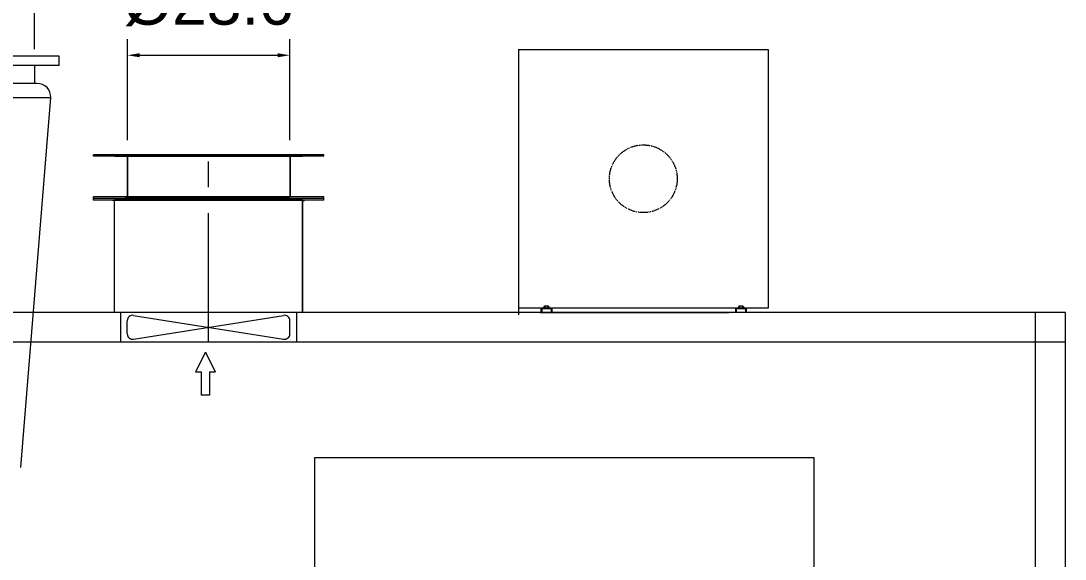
# Model space of a CAD drawing. Header units: inches. Extents: x 0 to 26418, y 0 to 20128.
# Drawn here: x 12022 to 15874, y 13713 to 15699 of the extents above; entities that cross this region are included whole.
import ezdxf

# ---------------------------------------------------------------- set-up
doc = ezdxf.new("R2010")
doc.units = ezdxf.units.IN
doc.header["$MEASUREMENT"] = 0
doc.linetypes.add('CENTER', pattern=[50.8, 31.75, -6.35, 6.35, -6.35])
doc.linetypes.add('EB_DASHDOTDOT', pattern=[45, 30, -3, 3, -3, 3, -3])
doc.layers.get('Defpoints').update_dxf_attribs({"lineweight": 5})
doc.layers.add('CAXA0', color=7, linetype='Continuous', lineweight=5)
doc.layers.add('CAXA1', color=5, linetype='CENTER', lineweight=5)
doc.styles.add('Roman', font='arial.ttf')
doc.styles.get("Standard").update_dxf_attribs({"font": 'arial.ttf'})
doc.dimstyles.new('ISO-25', dxfattribs={"dimscale": 30, "dimtxt": 1.5, "dimasz": 1.5, "dimexe": 2, "dimexo": 2, "dimtad": 1, "dimtih": 1, "dimtoh": 1, "dimdec": 1, "dimlfac": 0.03937, "dimdsep": 46, "dimtxsty": 'Standard', "dimcen": 2.5, "dimclrd": 7, "dimclre": 7, "dimclrt": 7, "dimadec": 0, "dimazin": 0, "dimtfac": 1, "dimtdec": 1, "dimtmove": 0, "dimatfit": 3, "dimfxl": 1, "dimlwd": 5, "dimlwe": 5, "dimarcsym": 0})

# ---------------------------------------------------------------- blocks, each defined once
blk = doc.blocks.new('*D30')
at = {"color": 7, "linetype": 'Continuous', "lineweight": 5, "transparency": 16777216}
for p, q in [((11475.7, 15594.2), (11475.7, 15830.1)), ((12072, 15594.2), (12072, 15830.1)), ((11520.7, 15770.1), (12027, 15770.1))]:
    blk.add_line(p, q, dxfattribs=at)
at = {"color": 7, "transparency": 16777216}
for points in [[(11520.7, 15777.6), (11520.7, 15762.6), (11475.7, 15770.1)], [(12027, 15777.6), (12027, 15762.6), (12072, 15770.1)]]:
    blk.add_solid(points, dxfattribs=at)
at = {"layer": 'Defpoints', "color": 0, "transparency": 16777216}
for p in [(12072, 15770.1), (11475.7, 15534.2), (12072, 15534.2)]:
    blk.add_point(p, dxfattribs=at)
at = {"color": 7, "lineweight": 5, "transparency": 16777216, "insert": (11772.9, 15871.3), "char_height": 165, "attachment_point": 5, "style": 'Roman'}
blk.add_mtext('E', dxfattribs=at)
blk = doc.blocks.new('*D32')
at = {"color": 7, "linetype": 'Continuous', "lineweight": 5, "transparency": 16777216}
for p, q in [((12414.9, 15259.2), (12414.9, 15632)), ((13013.9, 15259.2), (13013.9, 15632)), ((12459.9, 15572), (12968.9, 15572))]:
    blk.add_line(p, q, dxfattribs=at)
at = {"color": 7, "transparency": 16777216}
for points in [[(12459.9, 15579.5), (12459.9, 15564.5), (12414.9, 15572)], [(12968.9, 15579.5), (12968.9, 15564.5), (13013.9, 15572)]]:
    blk.add_solid(points, dxfattribs=at)
at = {"layer": 'Defpoints', "color": 0, "transparency": 16777216}
for p in [(13013.9, 15572), (12414.9, 15199.2), (13013.9, 15199.2)]:
    blk.add_point(p, dxfattribs=at)
at = {"color": 7, "lineweight": 5, "transparency": 16777216, "insert": (12713.9, 15764.1), "char_height": 165, "attachment_point": 5, "style": 'Roman'}
blk.add_mtext('%%C23.6', dxfattribs=at)

msp = doc.modelspace()

# ---------------------------------------------------------------- linework, layer by layer
at = {"color": 7, "lineweight": 5}
for p, q in [((12162.95, 15534.18), (12162.95, 15568.18)), ((12072.04, 15534.18), (12072.04, 15468.18)), ((11413.96, 15415.7), (12131.93, 15415.7)), ((12021.65, 14050.18), (12131.93, 15415.7)), ((13138.95, 15205.18), (12288.95, 15205.18)), ((12288.95, 15199.18), (12288.95, 15205.18)), ((13138.95, 15199.18), (12288.95, 15199.18)), ((12367.45, 15199.18), (13060.45, 15199.18)), ((12414.95, 15199.18), (12406.95, 15199.18)), ((12406.95, 15198.18), (12406.95, 15199.18)), ((12413.95, 15198.18), (12406.95, 15198.18)), ((12413.95, 15199.18), (13013.95, 15199.18)), ((12413.95, 15198.18), (12413.95, 15050.18)), ((12414.95, 15199.18), (12414.95, 15049.18)), ((13013.95, 15199.18), (13013.95, 15049.18)), ((13014.95, 15198.18), (13014.95, 15050.18)), ((13138.95, 15199.18), (13138.95, 15205.18)), ((12413.95, 15094.18), (12413.95, 15044.18)), ((12414.95, 15094.18), (12414.95, 15043.18)), ((13138.95, 15049.18), (12288.95, 15049.18)), ((12288.95, 15043.18), (12288.95, 15049.18)), ((13138.95, 15043.18), (12288.95, 15043.18)), ((13138.95, 15043.18), (12288.95, 15043.18)), ((12288.95, 15037.18), (12288.95, 15043.18)), ((13138.95, 15037.18), (12288.95, 15037.18)), ((12367.45, 15037.18), (12359.45, 15037.18)), ((12359.45, 15036.18), (12359.45, 15037.18)), ((12367.45, 15037.18), (12359.45, 15037.18)), ((12359.45, 15036.18), (12359.45, 15037.18)), ((12366.45, 15036.18), (12359.45, 15036.18)), ((12366.45, 15036.18), (12359.45, 15036.18)), ((12366.45, 14623.18), (12366.45, 15036.18)), ((12367.45, 15043.18), (13060.45, 15043.18)), ((12367.45, 15037.18), (13060.45, 15037.18)), ((12367.45, 14623.18), (12367.45, 15037.18)), ((12413.95, 15050.18), (12406.95, 15050.18)), ((12406.95, 15050.18), (12406.95, 15049.18)), ((12414.95, 15049.18), (12406.95, 15049.18)), ((12413.95, 15044.18), (12406.95, 15044.18)), ((12406.95, 15044.18), (12406.95, 15043.18)), ((12414.95, 15043.18), (12406.95, 15043.18)), ((12414.95, 15049.18), (13012.95, 15049.18)), ((12414.95, 15043.18), (13012.95, 15043.18)), ((13060.45, 15037.18), (13068.45, 15037.18)), ((13060.45, 15037.18), (13068.45, 15037.18)), ((13060.45, 14623.18), (13060.45, 15037.18)), ((13061.45, 15036.18), (13068.45, 15036.18)), ((13061.45, 15036.18), (13068.45, 15036.18)), ((13061.45, 14623.18), (13061.45, 15036.18)), ((13068.45, 15036.18), (13068.45, 15037.18)), ((13068.45, 15036.18), (13068.45, 15037.18)), ((13138.95, 15043.18), (13138.95, 15049.18)), ((13138.95, 15037.18), (13138.95, 15043.18)), ((15873.95, 14623.18), (11073.95, 14623.18)), ((12388.95, 14623.18), (12388.95, 14513.18)), ((12437.09, 14524.12), (12990.81, 14612.23)), ((12437.09, 14612.23), (12990.81, 14524.12)), ((13038.95, 14623.18), (13038.95, 14513.18)), ((15763.95, 14623.18), (15763.95, 11923.18)), ((15873.95, 14623.18), (15873.95, 11923.18)), ((12413.95, 14543.88), (12413.95, 14592.48)), ((13013.95, 14543.88), (13013.95, 14592.48)), ((15873.95, 14513.18), (11073.95, 14513.18)), ((12702.17, 14475.77), (12665.56, 14403.17)), ((12702.17, 14475.77), (12738.79, 14403.17)), ((12665.56, 14403.17), (12686.75, 14403.17)), ((12686.75, 14403.17), (12686.75, 14317.97)), ((12717.6, 14403.17), (12738.79, 14403.17)), ((12717.6, 14403.17), (12717.6, 14317.97)), ((12686.75, 14318.42), (12717.6, 14318.42)), ((13106.46, 14088.18), (14946.95, 14088.18)), ((13106.46, 13193.18), (13106.46, 14088.18)), ((14946.95, 14088.18), (14946.95, 12503.18))]:
    msp.add_line(p, q, dxfattribs=at)
for centre, radius, start, end in [((12082, 15418.18), 50, 357.16074, 90), ((12433.95, 14592.48), 20, 80.95922, 180), ((12993.95, 14592.48), 20, 0, 99.04078), ((12433.95, 14543.88), 20, 180, 279.04078), ((12993.95, 14543.88), 20, 260.95922, 0)]:
    msp.add_arc(centre, radius, start, end, dxfattribs=at)
at = {"layer": 'CAXA0', "color": 7, "linetype": 'Continuous', "lineweight": 5}
for p, q in [((12162.95, 15568.18), (11382.95, 15568.18)), ((13857.88, 15593.18), (14777.88, 15593.18)), ((13857.88, 15593.18), (13857.88, 14614.18)), ((14777.88, 15593.18), (14777.88, 14639.18)), ((12162.95, 15534.18), (11382.95, 15534.18)), ((12082, 15468.18), (11463.9, 15468.18)), ((14777.88, 14639.18), (13857.88, 14639.18)), ((13940.38, 14639.18), (13940.38, 14623.18)), ((13951.15, 14644.85), (13951.15, 14639.18)), ((13969.62, 14639.18), (13951.15, 14639.18)), ((13967.31, 14645.58), (13953.46, 14645.58)), ((13955.38, 14639.18), (13956.13, 14637.68)), ((13965.38, 14639.18), (13955.38, 14639.18)), ((13955.76, 14644.85), (13955.76, 14639.18)), ((13965.38, 14639.18), (13964.63, 14637.68)), ((13965, 14644.85), (13965, 14639.18)), ((13969.62, 14644.85), (13969.62, 14639.18)), ((13980.38, 14639.18), (13980.38, 14623.18)), ((14657.88, 14639.18), (14657.88, 14623.18)), ((14657.9, 14639.18), (14657.9, 14623.18)), ((14668.65, 14644.85), (14668.65, 14639.18)), ((14684.81, 14645.58), (14670.96, 14645.58)), ((14673.26, 14644.85), (14673.26, 14639.18)), ((14682.5, 14644.85), (14682.5, 14639.18)), ((14687.12, 14644.85), (14687.12, 14639.18)), ((14697.88, 14639.18), (14697.88, 14623.18)), ((13937.88, 14623.18), (14632.9, 14623.18)), ((13943.38, 14633.18), (13943.38, 14623.18)), ((13974.38, 14636.18), (13946.38, 14636.18)), ((13965.38, 14637.68), (13955.38, 14637.68)), ((13977.38, 14633.18), (13977.38, 14623.18)), ((14660.88, 14633.18), (14660.88, 14623.18)), ((14691.88, 14636.18), (14663.88, 14636.18)), ((14691.9, 14636.18), (14663.9, 14636.18)), ((14694.88, 14633.18), (14694.88, 14623.18))]:
    msp.add_line(p, q, dxfattribs=at)
at = {"layer": 'CAXA0', "color": 7, "linetype": 'EB_DASHDOTDOT', "lineweight": 5}
msp.add_circle((14317.88, 15116.18), 125, dxfattribs=at)
at = {"layer": 'CAXA0', "color": 7, "linetype": 'Continuous', "lineweight": 5}
for centre, radius, start, end in [((13953.46, 14641.55), 4.02, 54.96996, 125.03004), ((13960.38, 14630.58), 15, 72.06607, 107.93393), ((13967.31, 14641.55), 4.02, 54.96996, 125.03004), ((14670.96, 14641.55), 4.02, 54.96996, 125.03004), ((14677.88, 14630.58), 15, 72.06607, 107.93393), ((14684.81, 14641.55), 4.02, 54.96996, 125.03004), ((13946.38, 14633.18), 3, 90, 180), ((13974.38, 14633.18), 3, 0, 90), ((14663.88, 14633.18), 3, 90, 180), ((14691.88, 14633.18), 3, 0, 90)]:
    msp.add_arc(centre, radius, start, end, dxfattribs=at)
at = {"layer": 'CAXA1', "linetype": 'CENTER', "lineweight": 5, "ltscale": 15}
msp.add_line((12713.95, 14513.18), (12713.95, 15251.72), dxfattribs=at)

# ---------------------------------------------------------------- dimensions: what is measured, and where the dimension line sits
at = {"color": 7, "lineweight": 5}
for base, p1, p2, text, picture, middle in [((12072.04, 15770.07), (11475.74, 15534.18), (12072.04, 15534.18), 'E', '*D30', (11772.95, 15770.07)), ((13013.95, 15571.99), (12414.95, 15199.18), (13013.95, 15199.18), '%%C23.6', '*D32', (12713.95, 15656.48))]:
    dim = msp.add_linear_dim(base=base, p1=p1, p2=p2, text=text, dimstyle='ISO-25', override={"dimtxt": 5.5, "dimpost": '\\X', "dimtxsty": 'Roman', "dimtmove": 1}, dxfattribs=at)
    dim.commit()
    dim.dimension.update_dxf_attribs({"geometry": picture, "text_midpoint": middle, "dimtype": 160})

doc.saveas('drawing.dxf')
